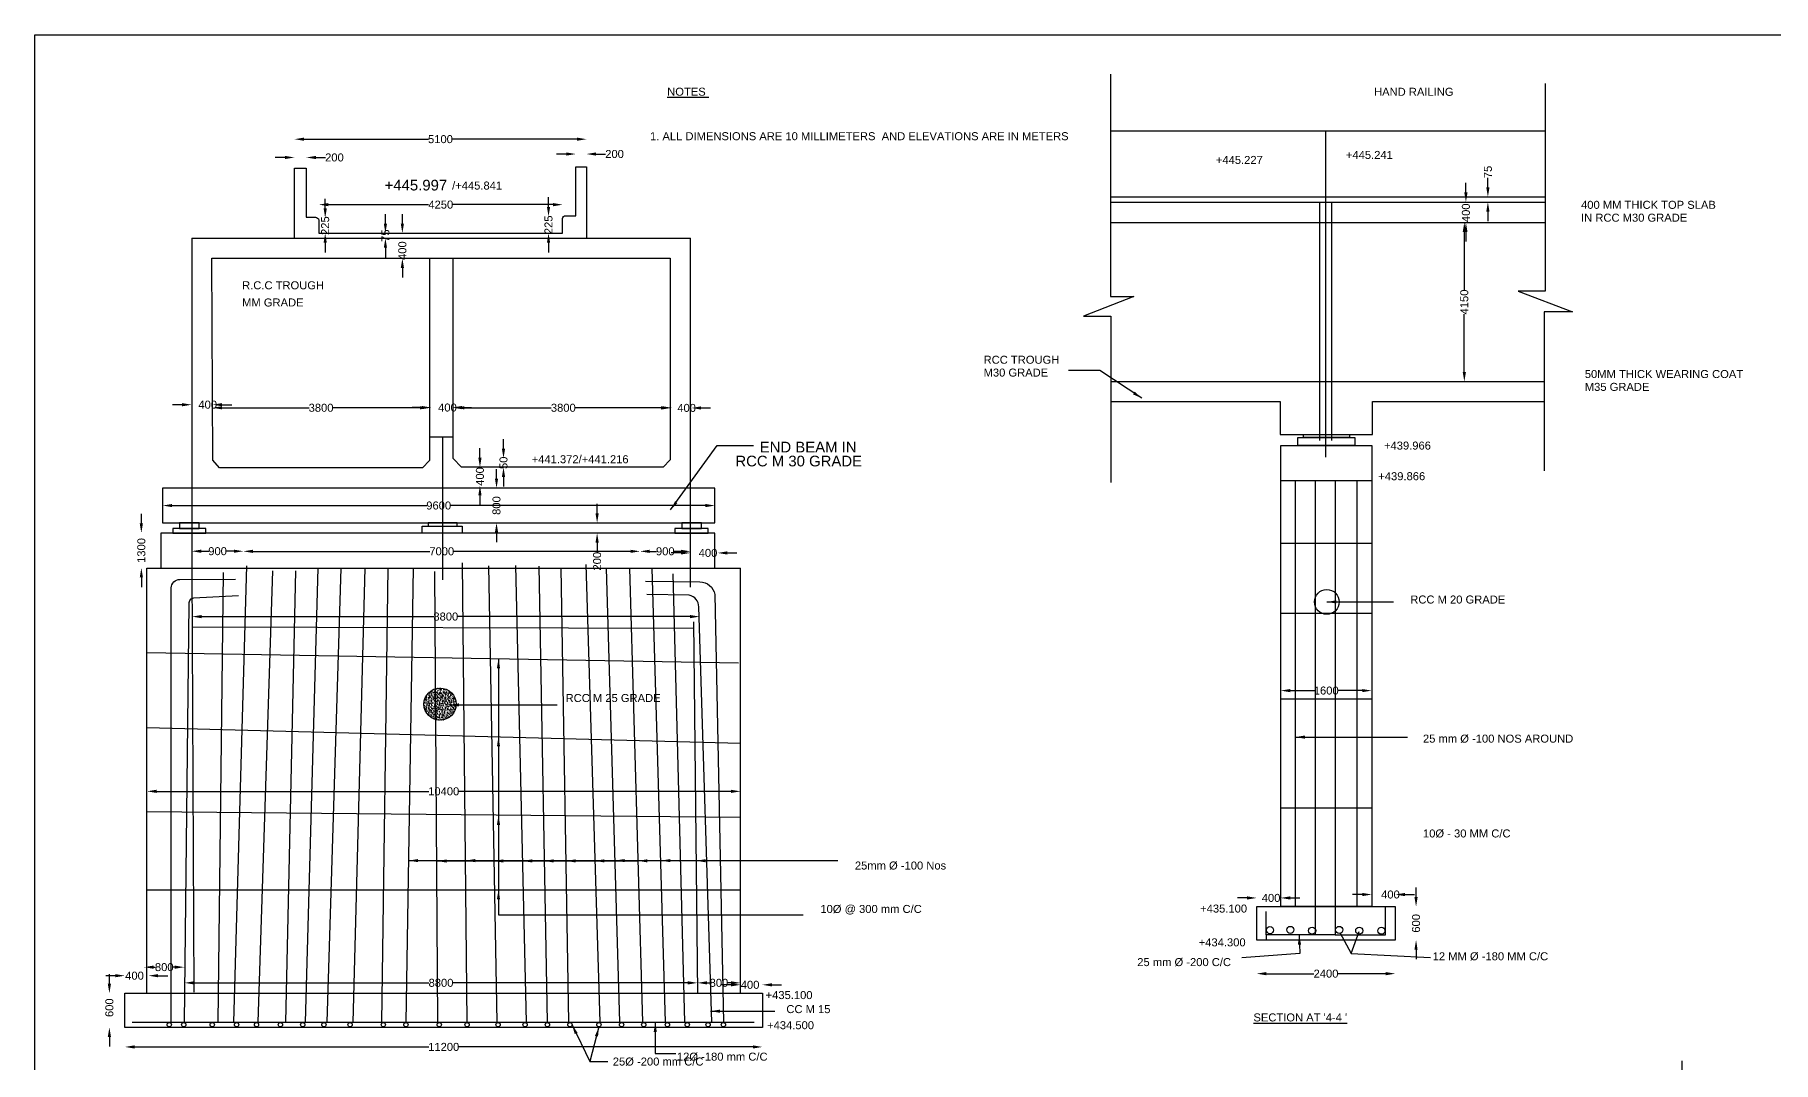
# Model space of a CAD drawing. Header units: millimetres. Extents: x 14473 to 20165, y 9943 to 13444.
# Drawn here: x 14473 to 17733, y 11519 to 13444 of the extents above; entities that cross this region are included whole.
import ezdxf

# ---------------------------------------------------------------- set-up
doc = ezdxf.new("R2010")
doc.units = ezdxf.units.MM
doc.header["$MEASUREMENT"] = 0
doc.layers.add('DRAWING', color=7, linetype='Continuous')
doc.layers.add('TEXT', color=7, linetype='Continuous')
doc.styles.get("Standard").update_dxf_attribs({"font": 'arial.ttf', "height": 15})
doc.dimstyles.get("Standard").update_dxf_attribs({"dimtxt": 15, "dimasz": 18, "dimexe": 0.18, "dimexo": 0.0625, "dimgap": 0.09, "dimtad": 0, "dimdec": 0, "dimzin": 0, "dimdsep": 46, "dimtxsty": 'Standard', "dimcen": 0.09, "dimse1": 1, "dimse2": 1, "dimadec": 0, "dimazin": 0, "dimtfac": 1, "dimtdec": 0, "dimtofl": 0, "dimtmove": 0, "dimatfit": 3, "dimfxl": 1, "dimtolj": 1, "dimtzin": 0, "dimarcsym": 0})
pattern_1 = [(50, (0, 0), (7.1726018, -0.6275213), [0.75, -8.25]), (355, (0, 0), (-1.3875133, 7.5219213), [0.6, -6.6]), (100.4514, (0.598, -0.052), (5.7850938, 6.8943954), [0.637402, -7.011421]), (46.1842, (0, 2), (10.6724105, -1.65519), [1.125, -12.375]), (96.6356, (0.889, 1.862), (9.346627, 9.7411787), [0.956103, -10.51713]), (351.1842, (0, 2), (9.3466195, 9.741186), [0.9, -9.9]), (21, (1, 1.5), (5.9690705, -4.0261889), [0.75, -8.25]), (326, (1, 1.5), (2.4331533, 7.2515005), [0.6, -6.6]), (71.4514, (1.4974, 1.1645), (8.4022263, 3.225305), [0.637402, -7.011421]), (37.5, (0, 0), (0.12159855, 3.32893854), [0, -6.52, 0, -6.7, 0, -6.625]), (7.5, (0, 0), (2.6306954, 3.9441171), [0, -3.82, 0, -6.37, 0, -2.525]), (327.5, (-2.23, 0), (5.33822436, -0.2255487), [0, -2.5, 0, -7.8, 0, -10.35]), (317.5, (-3.23, 0), (5.8318617, 1.0010498), [0, -3.25, 0, -5.18, 0, -7.35])]

# ---------------------------------------------------------------- blocks, each defined once
blk = doc.blocks.new('*D64')
at = {"layer": 'Defpoints', "color": 0}
for p in [(16764.3, 11747.5), (17024, 11756.8), (17024, 11684.6)]:
    blk.add_point(p, dxfattribs=at)
at = {"layer": 'TEXT', "color": 0, "lineweight": -2}
for p, q in [((16782.3, 11684.6), (16871.6, 11684.6)), ((17006, 11684.6), (16916.8, 11684.6))]:
    blk.add_line(p, q, dxfattribs=at)
at = {"layer": 'TEXT', "color": 0}
for points in [[(16782.3, 11687.6), (16782.3, 11681.6), (16764.3, 11684.6)], [(17006, 11687.6), (17006, 11681.6), (17024, 11684.6)]]:
    blk.add_solid(points, dxfattribs=at)
at = {"layer": 'TEXT', "color": 0, "insert": (16894.2, 11684.6), "char_height": 15, "attachment_point": 5}
blk.add_mtext('\\A1;2400', dxfattribs=at)
blk = doc.blocks.new('*D65')
at = {"layer": 'Defpoints', "color": 0}
for p in [(17024, 11810.2), (17024, 11747.5), (17063, 11747.5)]:
    blk.add_point(p, dxfattribs=at)
at = {"layer": 'TEXT', "color": 0, "lineweight": -2}
for p, q in [((17063, 11828.2), (17063, 11846.2)), ((17063, 11729.5), (17063, 11711.5))]:
    blk.add_line(p, q, dxfattribs=at)
at = {"layer": 'TEXT', "color": 0}
for points in [[(17060, 11828.2), (17066, 11828.2), (17063, 11810.2)], [(17060, 11729.5), (17066, 11729.5), (17063, 11747.5)]]:
    blk.add_solid(points, dxfattribs=at)
at = {"layer": 'TEXT', "color": 0, "insert": (17063, 11778.9), "char_height": 15, "attachment_point": 5, "rotation": 90}
blk.add_mtext('\\A1;600', dxfattribs=at)
blk = doc.blocks.new('*D66')
at = {"layer": 'Defpoints', "color": 0}
for p in [(17024, 11832.9), (16980, 11810.2), (17024, 11810.2)]:
    blk.add_point(p, dxfattribs=at)
at = {"layer": 'TEXT', "color": 0, "lineweight": -2}
for p, q in [((16962, 11832.9), (16944, 11832.9)), ((17042, 11832.9), (17060, 11832.9))]:
    blk.add_line(p, q, dxfattribs=at)
at = {"layer": 'TEXT', "color": 0}
for points in [[(16962, 11835.9), (16962, 11829.9), (16980, 11832.9)], [(17042, 11835.9), (17042, 11829.9), (17024, 11832.9)]]:
    blk.add_solid(points, dxfattribs=at)
at = {"layer": 'TEXT', "color": 0, "insert": (17015, 11832.9), "char_height": 15, "attachment_point": 5}
blk.add_mtext('\\A1;400', dxfattribs=at)
blk = doc.blocks.new('*D67')
at = {"layer": 'Defpoints', "color": 0}
for p in [(16764.3, 11810.2), (16809.2, 11826.5), (16809.2, 11810.2)]:
    blk.add_point(p, dxfattribs=at)
at = {"layer": 'TEXT', "color": 0, "lineweight": -2}
for p, q in [((16746.3, 11826.5), (16728.3, 11826.5)), ((16827.2, 11826.5), (16845.2, 11826.5))]:
    blk.add_line(p, q, dxfattribs=at)
at = {"layer": 'TEXT', "color": 0}
for points in [[(16746.3, 11829.5), (16746.3, 11823.5), (16764.3, 11826.5)], [(16827.2, 11829.5), (16827.2, 11823.5), (16809.2, 11826.5)]]:
    blk.add_solid(points, dxfattribs=at)
at = {"layer": 'TEXT', "color": 0, "insert": (16791.2, 11826.5), "char_height": 15, "attachment_point": 5}
blk.add_mtext('\\A1;400', dxfattribs=at)
blk = doc.blocks.new('*D68')
at = {"layer": 'Defpoints', "color": 0}
for p in [(16809.2, 12215.1), (16980, 12215.1), (16980, 12215.1)]:
    blk.add_point(p, dxfattribs=at)
at = {"layer": 'TEXT', "color": 0, "lineweight": -2}
for p, q in [((16827.2, 12215.1), (16872.8, 12215.1)), ((16962, 12215.1), (16916.3, 12215.1))]:
    blk.add_line(p, q, dxfattribs=at)
at = {"layer": 'TEXT', "color": 0}
for points in [[(16827.2, 12218.1), (16827.2, 12212.1), (16809.2, 12215.1)], [(16962, 12218.1), (16962, 12212.1), (16980, 12215.1)]]:
    blk.add_solid(points, dxfattribs=at)
at = {"layer": 'TEXT', "color": 0, "insert": (16894.6, 12215.1), "char_height": 15, "attachment_point": 5}
blk.add_mtext('\\A1;1600', dxfattribs=at)
blk = doc.blocks.new('*D69')
at = {"layer": 'Defpoints', "color": 0}
for p in [(17140.1, 13092.6), (17153.5, 12794.1), (17153.5, 12794.1)]:
    blk.add_point(p, dxfattribs=at)
at = {"layer": 'TEXT', "color": 0, "lineweight": -2}
for p, q in [((17153.5, 13074.6), (17153.5, 12966.2)), ((17153.5, 12812.1), (17153.5, 12920.6))]:
    blk.add_line(p, q, dxfattribs=at)
at = {"layer": 'TEXT', "color": 0}
for points in [[(17150.5, 13074.6), (17156.5, 13074.6), (17153.5, 13092.6)], [(17150.5, 12812.1), (17156.5, 12812.1), (17153.5, 12794.1)]]:
    blk.add_solid(points, dxfattribs=at)
at = {"layer": 'TEXT', "color": 0, "insert": (17153.5, 12943.4), "char_height": 15, "attachment_point": 5, "rotation": 90}
blk.add_mtext('\\A1;4150', dxfattribs=at)
blk = doc.blocks.new('*D70')
at = {"layer": 'Defpoints', "color": 0}
for p in [(17153.5, 13130.6), (17156.5, 13130.6), (17153.5, 13092.6)]:
    blk.add_point(p, dxfattribs=at)
at = {"layer": 'TEXT', "color": 0, "lineweight": -2}
for p, q in [((17156.5, 13148.6), (17156.5, 13166.6)), ((17156.5, 13074.6), (17156.5, 13056.6))]:
    blk.add_line(p, q, dxfattribs=at)
at = {"layer": 'TEXT', "color": 0}
for points in [[(17153.5, 13148.6), (17159.5, 13148.6), (17156.5, 13130.6)], [(17153.5, 13074.6), (17159.5, 13074.6), (17156.5, 13092.6)]]:
    blk.add_solid(points, dxfattribs=at)
at = {"layer": 'TEXT', "color": 0, "insert": (17156.5, 13110.6), "char_height": 15, "attachment_point": 5, "rotation": 90}
blk.add_mtext('\\A1;400', dxfattribs=at)
blk = doc.blocks.new('*D71')
at = {"layer": 'Defpoints', "color": 0}
for p in [(17197.7, 13140.3), (17197.7, 13140.3), (17197.7, 13130.6)]:
    blk.add_point(p, dxfattribs=at)
at = {"layer": 'TEXT', "color": 0, "lineweight": -2}
for p, q in [((17197.7, 13158.3), (17197.7, 13176.3)), ((17197.7, 13112.6), (17197.7, 13094.6))]:
    blk.add_line(p, q, dxfattribs=at)
at = {"layer": 'TEXT', "color": 0}
for points in [[(17194.7, 13158.3), (17200.7, 13158.3), (17197.7, 13140.3)], [(17194.7, 13112.6), (17200.7, 13112.6), (17197.7, 13130.6)]]:
    blk.add_solid(points, dxfattribs=at)
at = {"layer": 'TEXT', "color": 0, "insert": (17197.7, 13187.1), "char_height": 15, "attachment_point": 5, "rotation": 90}
blk.add_mtext('\\A1;75', dxfattribs=at)
blk = doc.blocks.new('*D72')
at = {"layer": 'Defpoints', "color": 0}
for p in [(14982.3, 13214.2), (14960.2, 13194.4), (14982.3, 13191.4)]:
    blk.add_point(p, dxfattribs=at)
at = {"layer": 'TEXT', "color": 0, "lineweight": -2}
for p, q in [((14942.2, 13214.2), (14924.2, 13214.2)), ((15000.3, 13214.2), (15018.3, 13214.2))]:
    blk.add_line(p, q, dxfattribs=at)
at = {"layer": 'TEXT', "color": 0}
for points in [[(14942.2, 13217.2), (14942.2, 13211.2), (14960.2, 13214.2)], [(15000.3, 13217.2), (15000.3, 13211.2), (14982.3, 13214.2)]]:
    blk.add_solid(points, dxfattribs=at)
at = {"layer": 'TEXT', "color": 0, "insert": (15035.1, 13214.2), "char_height": 15, "attachment_point": 5}
blk.add_mtext('\\A1;200', dxfattribs=at)
blk = doc.blocks.new('*D73')
at = {"layer": 'Defpoints', "color": 0}
for p in [(15507.6, 13220.7), (15487.7, 13196.7), (15507.6, 13196.7)]:
    blk.add_point(p, dxfattribs=at)
at = {"layer": 'TEXT', "color": 0, "lineweight": -2}
for p, q in [((15469.7, 13220.7), (15451.7, 13220.7)), ((15525.6, 13220.7), (15543.6, 13220.7))]:
    blk.add_line(p, q, dxfattribs=at)
at = {"layer": 'TEXT', "color": 0}
for points in [[(15469.7, 13223.7), (15469.7, 13217.7), (15487.7, 13220.7)], [(15525.6, 13223.7), (15525.6, 13217.7), (15507.6, 13220.7)]]:
    blk.add_solid(points, dxfattribs=at)
at = {"layer": 'TEXT', "color": 0, "insert": (15560.3, 13220.7), "char_height": 15, "attachment_point": 5}
blk.add_mtext('\\A1;200', dxfattribs=at)
blk = doc.blocks.new('*D74')
at = {"layer": 'Defpoints', "color": 0}
for p in [(15507.6, 13248.5), (14960.2, 13186.4), (15507.6, 13175.7)]:
    blk.add_point(p, dxfattribs=at)
at = {"layer": 'TEXT', "color": 0, "lineweight": -2}
for p, q in [((14978.2, 13248.5), (15211.4, 13248.5)), ((15489.6, 13248.5), (15256.3, 13248.5))]:
    blk.add_line(p, q, dxfattribs=at)
at = {"layer": 'TEXT', "color": 0}
for points in [[(14978.2, 13251.5), (14978.2, 13245.5), (14960.2, 13248.5)], [(15489.6, 13251.5), (15489.6, 13245.5), (15507.6, 13248.5)]]:
    blk.add_solid(points, dxfattribs=at)
at = {"layer": 'TEXT', "color": 0, "insert": (15233.9, 13248.5), "char_height": 15, "attachment_point": 5}
blk.add_mtext('\\A1;5100', dxfattribs=at)
blk = doc.blocks.new('*D75')
at = {"layer": 'Defpoints', "color": 0}
for p in [(15003.7, 13100.7), (15016.3, 13072.3), (15017.8, 13072.3)]:
    blk.add_point(p, dxfattribs=at)
at = {"layer": 'TEXT', "color": 0, "lineweight": -2}
for p, q in [((15017.8, 13118.7), (15017.8, 13136.7)), ((15017.8, 13054.3), (15017.8, 13036.3))]:
    blk.add_line(p, q, dxfattribs=at)
at = {"layer": 'TEXT', "color": 0}
for points in [[(15014.8, 13118.7), (15020.8, 13118.7), (15017.8, 13100.7)], [(15014.8, 13054.3), (15020.8, 13054.3), (15017.8, 13072.3)]]:
    blk.add_solid(points, dxfattribs=at)
at = {"layer": 'TEXT', "color": 0, "insert": (15017.8, 13086.5), "char_height": 15, "attachment_point": 5, "rotation": 90}
blk.add_mtext('\\A1;225', dxfattribs=at)
blk = doc.blocks.new('*D76')
at = {"layer": 'Defpoints', "color": 0}
for p in [(15436.5, 13103.7), (15464.6, 13103.7), (15463, 13072.3)]:
    blk.add_point(p, dxfattribs=at)
at = {"layer": 'TEXT', "color": 0, "lineweight": -2}
for p, q in [((15436.5, 13121.7), (15436.5, 13139.7)), ((15436.5, 13054.3), (15436.5, 13036.3))]:
    blk.add_line(p, q, dxfattribs=at)
at = {"layer": 'TEXT', "color": 0}
for points in [[(15433.5, 13121.7), (15439.5, 13121.7), (15436.5, 13103.7)], [(15433.5, 13054.3), (15439.5, 13054.3), (15436.5, 13072.3)]]:
    blk.add_solid(points, dxfattribs=at)
at = {"layer": 'TEXT', "color": 0, "insert": (15436.5, 13088), "char_height": 15, "attachment_point": 5, "rotation": 90}
blk.add_mtext('\\A1;225', dxfattribs=at)
blk = doc.blocks.new('*D77')
at = {"layer": 'Defpoints', "color": 0}
for p in [(15463, 13125.8), (15005.9, 13096.8), (15463, 13096.8)]:
    blk.add_point(p, dxfattribs=at)
at = {"layer": 'TEXT', "color": 0, "lineweight": -2}
for p, q in [((15023.9, 13125.8), (15211.7, 13125.8)), ((15445, 13125.8), (15257.2, 13125.8))]:
    blk.add_line(p, q, dxfattribs=at)
at = {"layer": 'TEXT', "color": 0}
for points in [[(15023.9, 13128.8), (15023.9, 13122.8), (15005.9, 13125.8)], [(15445, 13128.8), (15445, 13122.8), (15463, 13125.8)]]:
    blk.add_solid(points, dxfattribs=at)
at = {"layer": 'TEXT', "color": 0, "insert": (15234.5, 13125.8), "char_height": 15, "attachment_point": 5}
blk.add_mtext('\\A1;4250', dxfattribs=at)
blk = doc.blocks.new('*D78')
at = {"layer": 'Defpoints', "color": 0}
for p in [(15161.4, 13072.3), (15161.4, 13025.3), (15162.5, 13025.3)]:
    blk.add_point(p, dxfattribs=at)
at = {"layer": 'TEXT', "color": 0, "lineweight": -2}
for p, q in [((15162.5, 13090.3), (15162.5, 13108.3)), ((15162.5, 13007.3), (15162.5, 12989.3))]:
    blk.add_line(p, q, dxfattribs=at)
at = {"layer": 'TEXT', "color": 0}
for points in [[(15159.5, 13090.3), (15165.5, 13090.3), (15162.5, 13072.3)], [(15159.5, 13007.3), (15165.5, 13007.3), (15162.5, 13025.3)]]:
    blk.add_solid(points, dxfattribs=at)
at = {"layer": 'TEXT', "color": 0, "insert": (15162.5, 13039.6), "char_height": 15, "attachment_point": 5, "rotation": 90}
blk.add_mtext('\\A1;400', dxfattribs=at)
blk = doc.blocks.new('*D79')
at = {"layer": 'Defpoints', "color": 0}
for p in [(15130.7, 13072.3), (15130.7, 13072.3), (15130.7, 13063)]:
    blk.add_point(p, dxfattribs=at)
at = {"layer": 'TEXT', "color": 0, "lineweight": -2}
for p, q in [((15130.7, 13090.3), (15130.7, 13108.3)), ((15130.7, 13045), (15130.7, 13027))]:
    blk.add_line(p, q, dxfattribs=at)
at = {"layer": 'TEXT', "color": 0}
for points in [[(15127.7, 13090.3), (15133.7, 13090.3), (15130.7, 13072.3)], [(15127.7, 13045), (15133.7, 13045), (15130.7, 13063)]]:
    blk.add_solid(points, dxfattribs=at)
at = {"layer": 'TEXT', "color": 0, "insert": (15130.7, 13067.7), "char_height": 15, "attachment_point": 5, "rotation": 90}
blk.add_mtext('\\A1;75', dxfattribs=at)
blk = doc.blocks.new('*D80')
at = {"layer": 'Defpoints', "color": 0}
for p in [(14767.5, 12747.8), (14806.5, 12752.4), (14806.5, 12750.9)]:
    blk.add_point(p, dxfattribs=at)
at = {"layer": 'TEXT', "color": 0, "lineweight": -2}
for p, q in [((14749.5, 12750.9), (14731.5, 12750.9)), ((14824.5, 12750.9), (14842.5, 12750.9))]:
    blk.add_line(p, q, dxfattribs=at)
at = {"layer": 'TEXT', "color": 0}
for points in [[(14749.5, 12753.9), (14749.5, 12747.9), (14767.5, 12750.9)], [(14824.5, 12753.9), (14824.5, 12747.9), (14806.5, 12750.9)]]:
    blk.add_solid(points, dxfattribs=at)
at = {"layer": 'TEXT', "color": 0, "insert": (14797.5, 12750.9), "char_height": 15, "attachment_point": 5}
blk.add_mtext('\\A1;400', dxfattribs=at)
blk = doc.blocks.new('*D81')
at = {"layer": 'Defpoints', "color": 0}
for p in [(14806.5, 12750.9), (15213.5, 12745.1), (15213.5, 12745.1)]:
    blk.add_point(p, dxfattribs=at)
at = {"layer": 'TEXT', "color": 0, "lineweight": -2}
for p, q in [((14824.5, 12745.1), (14987.5, 12745.1)), ((15195.5, 12745.1), (15032.5, 12745.1))]:
    blk.add_line(p, q, dxfattribs=at)
at = {"layer": 'TEXT', "color": 0}
for points in [[(14824.5, 12748.1), (14824.5, 12742.1), (14806.5, 12745.1)], [(15195.5, 12748.1), (15195.5, 12742.1), (15213.5, 12745.1)]]:
    blk.add_solid(points, dxfattribs=at)
at = {"layer": 'TEXT', "color": 0, "insert": (15010, 12745.1), "char_height": 15, "attachment_point": 5}
blk.add_mtext('\\A1;3800', dxfattribs=at)
blk = doc.blocks.new('*D82')
at = {"layer": 'Defpoints', "color": 0}
for p in [(15260.7, 12750.9), (15667.7, 12745.1), (15667.7, 12745.1)]:
    blk.add_point(p, dxfattribs=at)
at = {"layer": 'TEXT', "color": 0, "lineweight": -2}
for p, q in [((15278.7, 12745.1), (15441.7, 12745.1)), ((15649.7, 12745.1), (15486.7, 12745.1))]:
    blk.add_line(p, q, dxfattribs=at)
at = {"layer": 'TEXT', "color": 0}
for points in [[(15278.7, 12748.1), (15278.7, 12742.1), (15260.7, 12745.1)], [(15649.7, 12748.1), (15649.7, 12742.1), (15667.7, 12745.1)]]:
    blk.add_solid(points, dxfattribs=at)
at = {"layer": 'TEXT', "color": 0, "insert": (15464.2, 12745.1), "char_height": 15, "attachment_point": 5}
blk.add_mtext('\\A1;3800', dxfattribs=at)
blk = doc.blocks.new('*D83')
at = {"layer": 'Defpoints', "color": 0}
for p in [(15256, 12747), (15256, 12745.5), (15217, 12742.5)]:
    blk.add_point(p, dxfattribs=at)
at = {"layer": 'TEXT', "color": 0, "lineweight": -2}
for p, q in [((15199, 12745.5), (15181, 12745.5)), ((15274, 12745.5), (15292, 12745.5))]:
    blk.add_line(p, q, dxfattribs=at)
at = {"layer": 'TEXT', "color": 0}
for points in [[(15199, 12748.5), (15199, 12742.5), (15217, 12745.5)], [(15274, 12748.5), (15274, 12742.5), (15256, 12745.5)]]:
    blk.add_solid(points, dxfattribs=at)
at = {"layer": 'TEXT', "color": 0, "insert": (15247, 12745.5), "char_height": 15, "attachment_point": 5}
blk.add_mtext('\\A1;400', dxfattribs=at)
blk = doc.blocks.new('*D84')
at = {"layer": 'Defpoints', "color": 0}
for p in [(15704.4, 12746.3), (15704.4, 12744.8), (15665.5, 12741.7)]:
    blk.add_point(p, dxfattribs=at)
at = {"layer": 'TEXT', "color": 0, "lineweight": -2}
for p, q in [((15647.5, 12744.8), (15629.5, 12744.8)), ((15722.4, 12744.8), (15740.4, 12744.8))]:
    blk.add_line(p, q, dxfattribs=at)
at = {"layer": 'TEXT', "color": 0}
for points in [[(15647.5, 12747.8), (15647.5, 12741.8), (15665.5, 12744.8)], [(15722.4, 12747.8), (15722.4, 12741.8), (15704.4, 12744.8)]]:
    blk.add_solid(points, dxfattribs=at)
at = {"layer": 'TEXT', "color": 0, "insert": (15695.4, 12744.8), "char_height": 15, "attachment_point": 5}
blk.add_mtext('\\A1;400', dxfattribs=at)
blk = doc.blocks.new('*D85')
at = {"layer": 'Defpoints', "color": 0}
for p in [(14767.5, 12510.4), (14673.1, 12445.1), (14767.5, 12445.1)]:
    blk.add_point(p, dxfattribs=at)
at = {"layer": 'TEXT', "color": 0, "lineweight": -2}
for p, q in [((14673.1, 12528.4), (14673.1, 12546.4)), ((14673.1, 12427.1), (14673.1, 12409.1))]:
    blk.add_line(p, q, dxfattribs=at)
at = {"layer": 'TEXT', "color": 0}
for points in [[(14670.1, 12528.4), (14676.1, 12528.4), (14673.1, 12510.4)], [(14670.1, 12427.1), (14676.1, 12427.1), (14673.1, 12445.1)]]:
    blk.add_solid(points, dxfattribs=at)
at = {"layer": 'TEXT', "color": 0, "insert": (14673.1, 12477.7), "char_height": 15, "attachment_point": 5, "rotation": 90}
blk.add_mtext('\\A1;1300', dxfattribs=at)
blk = doc.blocks.new('*D86')
at = {"layer": 'Defpoints', "color": 0}
for p in [(14767.5, 12467.3), (14864.5, 12476.3), (14864.5, 12467.3)]:
    blk.add_point(p, dxfattribs=at)
at = {"layer": 'TEXT', "color": 0, "lineweight": -2}
for p, q in [((14785.5, 12476.3), (14799.4, 12476.3)), ((14846.5, 12476.3), (14832.6, 12476.3))]:
    blk.add_line(p, q, dxfattribs=at)
at = {"layer": 'TEXT', "color": 0}
for points in [[(14785.5, 12479.3), (14785.5, 12473.3), (14767.5, 12476.3)], [(14846.5, 12479.3), (14846.5, 12473.3), (14864.5, 12476.3)]]:
    blk.add_solid(points, dxfattribs=at)
at = {"layer": 'TEXT', "color": 0, "insert": (14816, 12476.3), "char_height": 15, "attachment_point": 5}
blk.add_mtext('\\A1;900', dxfattribs=at)
blk = doc.blocks.new('*D87')
at = {"layer": 'Defpoints', "color": 0}
for p in [(14864.5, 12476.3), (15608.2, 12476.3), (15608.2, 12476.1)]:
    blk.add_point(p, dxfattribs=at)
at = {"layer": 'TEXT', "color": 0, "lineweight": -2}
for p, q in [((14882.5, 12476.1), (15213.9, 12476.1)), ((15590.2, 12476.1), (15258.7, 12476.1))]:
    blk.add_line(p, q, dxfattribs=at)
at = {"layer": 'TEXT', "color": 0}
for points in [[(14882.5, 12479.1), (14882.5, 12473.1), (14864.5, 12476.1)], [(15590.2, 12479.1), (15590.2, 12473.1), (15608.2, 12476.1)]]:
    blk.add_solid(points, dxfattribs=at)
at = {"layer": 'TEXT', "color": 0, "insert": (15236.3, 12476.1), "char_height": 15, "attachment_point": 5}
blk.add_mtext('\\A1;7000', dxfattribs=at)
blk = doc.blocks.new('*D88')
at = {"layer": 'Defpoints', "color": 0}
for p in [(15608.2, 12476.3), (15702.6, 12476.3), (15702.6, 12476.1)]:
    blk.add_point(p, dxfattribs=at)
at = {"layer": 'TEXT', "color": 0, "lineweight": -2}
for p, q in [((15626.2, 12476.1), (15638.8, 12476.1)), ((15684.6, 12476.1), (15672, 12476.1))]:
    blk.add_line(p, q, dxfattribs=at)
at = {"layer": 'TEXT', "color": 0}
for points in [[(15626.2, 12479.1), (15626.2, 12473.1), (15608.2, 12476.1)], [(15684.6, 12479.1), (15684.6, 12473.1), (15702.6, 12476.1)]]:
    blk.add_solid(points, dxfattribs=at)
at = {"layer": 'TEXT', "color": 0, "insert": (15655.4, 12476.1), "char_height": 15, "attachment_point": 5}
blk.add_mtext('\\A1;900', dxfattribs=at)
blk = doc.blocks.new('*D89')
at = {"layer": 'Defpoints', "color": 0}
for p in [(15702.6, 12476.1), (15753.5, 12476.1), (15753.5, 12473.1)]:
    blk.add_point(p, dxfattribs=at)
at = {"layer": 'TEXT', "color": 0, "lineweight": -2}
for p, q in [((15684.6, 12473.1), (15666.6, 12473.1)), ((15771.5, 12473.1), (15789.5, 12473.1))]:
    blk.add_line(p, q, dxfattribs=at)
at = {"layer": 'TEXT', "color": 0}
for points in [[(15684.6, 12476.1), (15684.6, 12470.1), (15702.6, 12473.1)], [(15771.5, 12476.1), (15771.5, 12470.1), (15753.5, 12473.1)]]:
    blk.add_solid(points, dxfattribs=at)
at = {"layer": 'TEXT', "color": 0, "insert": (15735.5, 12473.1), "char_height": 15, "attachment_point": 5}
blk.add_mtext('\\A1;400', dxfattribs=at)
blk = doc.blocks.new('*D90')
at = {"layer": 'Defpoints', "color": 0}
for p in [(15534.2, 12529.3), (15527.6, 12510.4), (15534.2, 12510.4)]:
    blk.add_point(p, dxfattribs=at)
at = {"layer": 'TEXT', "color": 0, "lineweight": -2}
for p, q in [((15527.6, 12547.3), (15527.6, 12565.3)), ((15527.6, 12492.4), (15527.6, 12474.4))]:
    blk.add_line(p, q, dxfattribs=at)
at = {"layer": 'TEXT', "color": 0}
for points in [[(15524.6, 12547.3), (15530.6, 12547.3), (15527.6, 12529.3)], [(15524.6, 12492.4), (15530.6, 12492.4), (15527.6, 12510.4)]]:
    blk.add_solid(points, dxfattribs=at)
at = {"layer": 'TEXT', "color": 0, "insert": (15527.6, 12457.6), "char_height": 15, "attachment_point": 5, "rotation": 90}
blk.add_mtext('\\A1;200', dxfattribs=at)
blk = doc.blocks.new('*D91')
at = {"layer": 'Defpoints', "color": 0}
for p in [(15339, 12594.4), (15339, 12529.3), (15339, 12529.3)]:
    blk.add_point(p, dxfattribs=at)
at = {"layer": 'TEXT', "color": 0, "lineweight": -2}
for p, q in [((15339, 12612.4), (15339, 12630.4)), ((15339, 12511.3), (15339, 12493.3))]:
    blk.add_line(p, q, dxfattribs=at)
at = {"layer": 'TEXT', "color": 0}
for points in [[(15336, 12612.4), (15342, 12612.4), (15339, 12594.4)], [(15336, 12511.3), (15342, 12511.3), (15339, 12529.3)]]:
    blk.add_solid(points, dxfattribs=at)
at = {"layer": 'TEXT', "color": 0, "insert": (15339, 12561.9), "char_height": 15, "attachment_point": 5, "rotation": 90}
blk.add_mtext('\\A1;800', dxfattribs=at)
blk = doc.blocks.new('*D92')
at = {"layer": 'Defpoints', "color": 0}
for p in [(14712.8, 12561.9), (15748.4, 12561.9), (15748.4, 12561.9)]:
    blk.add_point(p, dxfattribs=at)
at = {"layer": 'TEXT', "color": 0, "lineweight": -2}
for p, q in [((14730.8, 12561.9), (15208.2, 12561.9)), ((15730.4, 12561.9), (15253.1, 12561.9))]:
    blk.add_line(p, q, dxfattribs=at)
at = {"layer": 'TEXT', "color": 0}
for points in [[(14730.8, 12564.9), (14730.8, 12558.9), (14712.8, 12561.9)], [(15730.4, 12564.9), (15730.4, 12558.9), (15748.4, 12561.9)]]:
    blk.add_solid(points, dxfattribs=at)
at = {"layer": 'TEXT', "color": 0, "insert": (15230.6, 12561.9), "char_height": 15, "attachment_point": 5}
blk.add_mtext('\\A1;9600', dxfattribs=at)
blk = doc.blocks.new('*D93')
at = {"layer": 'Defpoints', "color": 0}
for p in [(15257.5, 12650.3), (15273.4, 12633.7), (15352.1, 12633.7)]:
    blk.add_point(p, dxfattribs=at)
at = {"layer": 'TEXT', "color": 0, "lineweight": -2}
for p, q in [((15352.1, 12668.3), (15352.1, 12686.3)), ((15352.1, 12615.7), (15352.1, 12597.7))]:
    blk.add_line(p, q, dxfattribs=at)
at = {"layer": 'TEXT', "color": 0}
for points in [[(15349.1, 12668.3), (15355.1, 12668.3), (15352.1, 12650.3)], [(15349.1, 12615.7), (15355.1, 12615.7), (15352.1, 12633.7)]]:
    blk.add_solid(points, dxfattribs=at)
at = {"layer": 'TEXT', "color": 0, "insert": (15352.1, 12642), "char_height": 15, "attachment_point": 5, "rotation": 90}
blk.add_mtext('\\A1;50', dxfattribs=at)
blk = doc.blocks.new('*D94')
at = {"layer": 'Defpoints', "color": 0}
for p in [(15309, 12633.7), (15307.9, 12599), (15309, 12599)]:
    blk.add_point(p, dxfattribs=at)
at = {"layer": 'TEXT', "color": 0, "lineweight": -2}
for p, q in [((15307.9, 12651.7), (15307.9, 12669.7)), ((15307.9, 12581), (15307.9, 12563))]:
    blk.add_line(p, q, dxfattribs=at)
at = {"layer": 'TEXT', "color": 0}
for points in [[(15304.9, 12651.7), (15310.9, 12651.7), (15307.9, 12633.7)], [(15304.9, 12581), (15310.9, 12581), (15307.9, 12599)]]:
    blk.add_solid(points, dxfattribs=at)
at = {"layer": 'TEXT', "color": 0, "insert": (15307.9, 12616.4), "char_height": 15, "attachment_point": 5, "rotation": 90}
blk.add_mtext('\\A1;400', dxfattribs=at)
blk = doc.blocks.new('*D95')
at = {"layer": 'Defpoints', "color": 0}
for p in [(15719.8, 12353.8), (14768.1, 12334.6), (15719.8, 12328.1)]:
    blk.add_point(p, dxfattribs=at)
at = {"layer": 'TEXT', "color": 0, "lineweight": -2}
for p, q in [((14786.1, 12353.8), (15221.4, 12353.8)), ((15701.8, 12353.8), (15266.4, 12353.8))]:
    blk.add_line(p, q, dxfattribs=at)
at = {"layer": 'TEXT', "color": 0}
for points in [[(14786.1, 12356.8), (14786.1, 12350.8), (14768.1, 12353.8)], [(15701.8, 12356.8), (15701.8, 12350.8), (15719.8, 12353.8)]]:
    blk.add_solid(points, dxfattribs=at)
at = {"layer": 'TEXT', "color": 0, "insert": (15243.9, 12353.8), "char_height": 15, "attachment_point": 5}
blk.add_mtext('\\A1;8800', dxfattribs=at)
blk = doc.blocks.new('*D96')
at = {"layer": 'Defpoints', "color": 0}
for p in [(14683.6, 12026.3), (15796.4, 12026.3), (15796.4, 12026.3)]:
    blk.add_point(p, dxfattribs=at)
at = {"layer": 'TEXT', "color": 0, "lineweight": -2}
for p, q in [((14701.6, 12026.3), (15212.4, 12026.3)), ((15778.4, 12026.3), (15267.6, 12026.3))]:
    blk.add_line(p, q, dxfattribs=at)
at = {"layer": 'TEXT', "color": 0}
for points in [[(14701.6, 12029.3), (14701.6, 12023.3), (14683.6, 12026.3)], [(15778.4, 12029.3), (15778.4, 12023.3), (15796.4, 12026.3)]]:
    blk.add_solid(points, dxfattribs=at)
at = {"layer": 'TEXT', "color": 0, "insert": (15240, 12026.3), "char_height": 15, "attachment_point": 5}
blk.add_mtext('\\A1;10400', dxfattribs=at)
blk = doc.blocks.new('*D97')
at = {"layer": 'Defpoints', "color": 0}
for p in [(14686.5, 11680.8), (14642.3, 11647.9), (14686.5, 11647.9)]:
    blk.add_point(p, dxfattribs=at)
at = {"layer": 'TEXT', "color": 0, "lineweight": -2}
for p, q in [((14624.3, 11680.8), (14606.3, 11680.8)), ((14704.5, 11680.8), (14722.5, 11680.8))]:
    blk.add_line(p, q, dxfattribs=at)
at = {"layer": 'TEXT', "color": 0}
for points in [[(14624.3, 11683.8), (14624.3, 11677.8), (14642.3, 11680.8)], [(14704.5, 11683.8), (14704.5, 11677.8), (14686.5, 11680.8)]]:
    blk.add_solid(points, dxfattribs=at)
at = {"layer": 'TEXT', "color": 0, "insert": (14660.3, 11680.8), "char_height": 15, "attachment_point": 5}
blk.add_mtext('\\A1;400', dxfattribs=at)
blk = doc.blocks.new('*D98')
at = {"layer": 'Defpoints', "color": 0}
for p in [(14753.8, 11696.8), (14678.2, 11647.9), (14753.8, 11647.9)]:
    blk.add_point(p, dxfattribs=at)
at = {"layer": 'TEXT', "color": 0, "lineweight": -2}
for p, q in [((14696.2, 11696.8), (14699.4, 11696.8)), ((14735.8, 11696.8), (14732.7, 11696.8))]:
    blk.add_line(p, q, dxfattribs=at)
at = {"layer": 'TEXT', "color": 0}
for points in [[(14696.2, 11699.8), (14696.2, 11693.8), (14678.2, 11696.8)], [(14735.8, 11699.8), (14735.8, 11693.8), (14753.8, 11696.8)]]:
    blk.add_solid(points, dxfattribs=at)
at = {"layer": 'TEXT', "color": 0, "insert": (14716, 11696.8), "char_height": 15, "attachment_point": 5}
blk.add_mtext('\\A1;800', dxfattribs=at)
blk = doc.blocks.new('*D99')
at = {"layer": 'Defpoints', "color": 0}
for p in [(14754.1, 11673.2), (15715.6, 11672.5), (15715.6, 11667.4)]:
    blk.add_point(p, dxfattribs=at)
at = {"layer": 'TEXT', "color": 0, "lineweight": -2}
for p, q in [((14772.1, 11667.4), (15212.4, 11667.4)), ((15697.6, 11667.4), (15257.3, 11667.4))]:
    blk.add_line(p, q, dxfattribs=at)
at = {"layer": 'TEXT', "color": 0}
for points in [[(14772.1, 11670.4), (14772.1, 11664.4), (14754.1, 11667.4)], [(15697.6, 11670.4), (15697.6, 11664.4), (15715.6, 11667.4)]]:
    blk.add_solid(points, dxfattribs=at)
at = {"layer": 'TEXT', "color": 0, "insert": (15234.9, 11667.4), "char_height": 15, "attachment_point": 5}
blk.add_mtext('\\A1;8800', dxfattribs=at)
blk = doc.blocks.new('*D100')
at = {"layer": 'Defpoints', "color": 0}
for p in [(15715.6, 11667.4), (15796.4, 11667.4), (15796.4, 11667.4)]:
    blk.add_point(p, dxfattribs=at)
at = {"layer": 'TEXT', "color": 0, "lineweight": -2}
for p, q in [((15733.6, 11667.4), (15739.4, 11667.4)), ((15778.4, 11667.4), (15772.7, 11667.4))]:
    blk.add_line(p, q, dxfattribs=at)
at = {"layer": 'TEXT', "color": 0}
for points in [[(15733.6, 11670.4), (15733.6, 11664.4), (15715.6, 11667.4)], [(15778.4, 11670.4), (15778.4, 11664.4), (15796.4, 11667.4)]]:
    blk.add_solid(points, dxfattribs=at)
at = {"layer": 'TEXT', "color": 0, "insert": (15756, 11667.4), "char_height": 15, "attachment_point": 5}
blk.add_mtext('\\A1;800', dxfattribs=at)
blk = doc.blocks.new('*D101')
at = {"layer": 'Defpoints', "color": 0}
for p in [(15796.4, 11647.9), (15837.6, 11663.7), (15837.6, 11647.9)]:
    blk.add_point(p, dxfattribs=at)
at = {"layer": 'TEXT', "color": 0, "lineweight": -2}
for p, q in [((15778.4, 11663.7), (15760.4, 11663.7)), ((15855.6, 11663.7), (15873.6, 11663.7))]:
    blk.add_line(p, q, dxfattribs=at)
at = {"layer": 'TEXT', "color": 0}
for points in [[(15778.4, 11666.7), (15778.4, 11660.7), (15796.4, 11663.7)], [(15855.6, 11666.7), (15855.6, 11660.7), (15837.6, 11663.7)]]:
    blk.add_solid(points, dxfattribs=at)
at = {"layer": 'TEXT', "color": 0, "insert": (15814.4, 11663.7), "char_height": 15, "attachment_point": 5}
blk.add_mtext('\\A1;400', dxfattribs=at)
blk = doc.blocks.new('*D102')
at = {"layer": 'Defpoints', "color": 0}
for p in [(14642.3, 11647.9), (14613.2, 11584), (14642.3, 11584)]:
    blk.add_point(p, dxfattribs=at)
at = {"layer": 'TEXT', "color": 0, "lineweight": -2}
for p, q in [((14613.2, 11665.9), (14613.2, 11683.9)), ((14613.2, 11566), (14613.2, 11548))]:
    blk.add_line(p, q, dxfattribs=at)
at = {"layer": 'TEXT', "color": 0}
for points in [[(14610.2, 11665.9), (14616.2, 11665.9), (14613.2, 11647.9)], [(14610.2, 11566), (14616.2, 11566), (14613.2, 11584)]]:
    blk.add_solid(points, dxfattribs=at)
at = {"layer": 'TEXT', "color": 0, "insert": (14613.2, 11620.8), "char_height": 15, "attachment_point": 5, "rotation": 90}
blk.add_mtext('\\A1;600', dxfattribs=at)
blk = doc.blocks.new('*D103')
at = {"layer": 'Defpoints', "color": 0}
for p in [(14642.3, 11584), (15837.6, 11584), (15837.6, 11547.3)]:
    blk.add_point(p, dxfattribs=at)
at = {"layer": 'TEXT', "color": 0, "lineweight": -2}
for p, q in [((14660.3, 11547.3), (15212.4, 11547.3)), ((15819.6, 11547.3), (15267.5, 11547.3))]:
    blk.add_line(p, q, dxfattribs=at)
at = {"layer": 'TEXT', "color": 0}
for points in [[(14660.3, 11550.3), (14660.3, 11544.3), (14642.3, 11547.3)], [(15819.6, 11550.3), (15819.6, 11544.3), (15837.6, 11547.3)]]:
    blk.add_solid(points, dxfattribs=at)
at = {"layer": 'TEXT', "color": 0, "insert": (15240, 11547.3), "char_height": 15, "attachment_point": 5}
blk.add_mtext('\\A1;11200', dxfattribs=at)

msp = doc.modelspace()

# ---------------------------------------------------------------- hatches: boundary and pattern name
at = {"layer": 'TEXT'}
h = msp.add_hatch(dxfattribs=at)
h.set_pattern_fill('AR-CONC', color=256, style=0)
h.set_pattern_definition(pattern_1)
h.paths.add_polyline_path([(15224.2, 12218.5, 0.328673), (15203, 12189.8, 0.332513), (15224.6, 12160.9)])
h = msp.add_hatch(dxfattribs=at)
h.set_pattern_fill('AR-CONC', color=256, style=0)
h.set_pattern_definition(pattern_1)
h.paths.add_polyline_path([(15263.2, 12189.8, 0.505261), (15224.2, 12218.5), (15224.6, 12160.9, 0.500924)])

# ---------------------------------------------------------------- linework, layer by layer
at = {"layer": 'DRAWING'}
for points in [[(20165.1, 9943.3), (14473.3, 9943.3), (14473.3, 13444.2), (20165.1, 13444.2)], [(16841.4, 12689.2), (16948.5, 12689.2), (16948.5, 12674.2), (16841.4, 12674.2)], [(16852.2, 12695.3), (16938.3, 12695.3), (16938.3, 12689.2), (16852.2, 12689.2)], [(16809.2, 12674.2), (16980, 12674.2), (16980, 11810.2), (16809.2, 11810.2)], [(14712.8, 12529.3), (15748.4, 12529.3), (15748.4, 12594.4), (14712.8, 12594.4)], [(14732, 12510.4), (14794.2, 12510.4), (14794.2, 12518.6), (14732, 12518.6)], [(14744.9, 12518.6), (14781.8, 12518.6), (14781.8, 12529.3), (14744.9, 12529.3)], [(15274.8, 12510.4), (15199.6, 12510.4), (15199.6, 12523), (15274.8, 12523)], [(15210.8, 12523), (15265.1, 12523), (15265.1, 12529.3), (15210.8, 12529.3)], [(15673.5, 12510.4), (15735.6, 12510.4), (15735.6, 12518.6), (15673.5, 12518.6)], [(15686.4, 12518.6), (15723.3, 12518.6), (15723.3, 12529.3), (15686.4, 12529.3)], [(14709.5, 12444.8), (15748, 12444.8), (15748, 12510.4), (14709.5, 12510.4)], [(16764.3, 11810.2), (17024, 11810.2), (17024, 11747.5), (16764.3, 11747.5)], [(16874.3, 11810.2), (16911.6, 11810.2), (16911.6, 11757.6), (16874.3, 11757.6)], [(14642.3, 11647.9), (15837.6, 11647.9), (15837.6, 11584), (14642.3, 11584)]]:
    msp.add_lwpolyline(points, close=True, dxfattribs=at)
for points in [[(16490.3, 13370.6), (16490.3, 12953.8), (16534, 12953.8), (16439.8, 12917), (16490.6, 12917), (16490.6, 12604.8)], [(17304.8, 13352.6), (17304.8, 12963.7), (17254.5, 12963.7), (17356.2, 12924.7), (17303.4, 12924.7), (17303.4, 12626.8)], [(16490.3, 13264.3), (17304.8, 13264.3)], [(16893.4, 13264.3), (16893.4, 12652.6)], [(16490.3, 13140.3), (17304.8, 13140.3)], [(16490.3, 13130.6), (17304.8, 13130.6)], [(16881.9, 13130.6), (16881.9, 12683.6)], [(16904.2, 13130.6), (16904.2, 12683.6)], [(16490.3, 13092.6), (17304.8, 13092.6)], [(14767.5, 13063), (14767.5, 12445.1)], [(14767.5, 13063), (15702.6, 13063)], [(15702.6, 12409.2), (15702.6, 13063)], [(14805.5, 13025.3), (15664.7, 13025.3), (15664.7, 12647.7), (15651.4, 12633.7), (15273.4, 12633.7), (15257.5, 12650.3), (15257.5, 13025.3)], [(15213.5, 13025.3), (15213.5, 12646.4), (15200.4, 12632.9), (14819.6, 12632.9), (14806.9, 12646.8), (14805.5, 13025.3)], [(16490.6, 12794.1), (17303.4, 12794.1)], [(16490.6, 12756.6), (16808.5, 12756.6), (16808.5, 12695.3), (16981.3, 12695.3), (16981.3, 12756.6), (17303.4, 12756.6)], [(15213.5, 12691), (15257.5, 12691)], [(15237.5, 12691), (15237.5, 12422.6)], [(16809.2, 12608.9), (16980, 12608.9)], [(16836.5, 12608.9), (16836.5, 11810.2)], [(16874.3, 11810.2), (16874.3, 12608.9)], [(16911.6, 12608.9), (16911.6, 11810.2)], [(16952.5, 11810.2), (16952.5, 12608.9)], [(16809.2, 12491.2), (16980, 12491.2)], [(15284.2, 11593.5), (15275.1, 12454.6)], [(15506.7, 12451.7), (15532.5, 11593.5)], [(14683.6, 11647.9), (14683.6, 12444.8), (15796.4, 12444.8)], [(14767.5, 12444.8), (14771.4, 11650.1)], [(14817.4, 11593.5), (14827.2, 12436.7)], [(14870.3, 12448.7), (14845.8, 11593.5)], [(14892.3, 11593.5), (14919.8, 12439.4)], [(14962.2, 12439.4), (14943.4, 11593.5)], [(14980.8, 11593.5), (15004.4, 12444.8)], [(15047.2, 12444.8), (15020.9, 11593.5)], [(15070.1, 11593.5), (15093, 12444.8)], [(15135.3, 12444.8), (15123.3, 11593.5)], [(15169.7, 11593.5), (15183.3, 12444.8)], [(15222.7, 12438.6), (15228.5, 11593.5)], [(15323.7, 12448.9), (15339.3, 11593.5)], [(15395, 11593.5), (15374.9, 12449.7)], [(15418.3, 12448.3), (15433.7, 11593.5)], [(15474.7, 11593.5), (15460, 12444.8)], [(15570, 11593.5), (15545.4, 12444.8)], [(15588.6, 12444.8), (15612.5, 11593.5)], [(15656, 11593.5), (15630.8, 12444.8)], [(15669.4, 12434.1), (15691.7, 11593.5)], [(15796.4, 11647.9), (15796.4, 12444.8)], [(16809.2, 12360.3), (16980, 12360.3)], [(14768.1, 12334.6), (15708.9, 12332)], [(15708.4, 12343.8), (15715.9, 11647.9)], [(14683.6, 12286.4), (15792.4, 12267.1)], [(16809.2, 12199.7), (16980, 12199.7)], [(14683.6, 12145.8), (15796.4, 12116.8)], [(16809.2, 11995.2), (16980, 11995.2)], [(15796.4, 11977), (14683.6, 11988.1)], [(14683.6, 11842), (15796.4, 11842)], [(16874.3, 11757.6), (16782.1, 11757.6), (16782.1, 11801.3)], [(16911.6, 11757.6), (17005.8, 11757.6), (17005.8, 11810.2)], [(16782.1, 11757.6), (16782.1, 11747.5)], [(16920.1, 11762), (16941.4, 11722.7), (16956.6, 11763.7)], [(16941.4, 11722.7), (17090.4, 11715.2)], [(14655.9, 11593.5), (15822.1, 11593.5)], [(17561.1, 11521.5), (17561.1, 11332.2), (17585, 11332.2), (17537.7, 11299.3), (17561.1, 11299.3), (17561.1, 11131.7)]]:
    msp.add_lwpolyline(points, dxfattribs=at)
for points in [[(14960.2, 13063), (14960.2, 13194.4), (14982.3, 13194.4), (14982.3, 13102.2), (14999.4, 13102.2, -0.361795), (15005.9, 13096.8), (15005.9, 13072.3), (15463, 13072.3), (15463, 13100, -0.436044), (15468.5, 13105.1), (15487.7, 13105.1), (15487.7, 13196.7), (15507.6, 13196.7), (15507.6, 13063)], [(14729.3, 11593.5), (14729.3, 12407.5, -0.416273), (14745.2, 12423.3), (14849.7, 12423.7)], [(15618.2, 12420.4), (15720.1, 12419.1, -0.364264), (15748.2, 12395), (15764.4, 11593.5)], [(14855.1, 12392.9), (14770.6, 12388.2, 0.446762), (14762.3, 12377.8), (14753.2, 11593.5)], [(15742.7, 11593.5), (15718.4, 12372.3, 0.347118), (15700.4, 12393.7), (15620.7, 12395.3)]]:
    msp.add_lwpolyline(points, format="xyb", dxfattribs=at)
for centre, radius in [((16895.7, 12381.3), 23.2), ((16789.1, 11766.2), 6.64), ((16827.3, 11766.6), 6.64), ((16868.2, 11765.2), 6.64), ((16918.9, 11766.6), 6.64), ((16956.5, 11765.2), 6.64), ((16998.1, 11765), 6.64), ((14725.4, 11588.8), 4.04), ((14752.7, 11588.8), 4.04), ((14805.9, 11588.8), 4.04), ((14851.6, 11588.8), 4.04), ((14889, 11588.8), 4.04), ((14933.9, 11588.8), 4.04), ((14975.7, 11588.8), 4.04), ((15015.3, 11588.8), 4.04), ((15064.4, 11588.8), 4.04), ((15126.8, 11588.8), 4.04), ((15169.2, 11588.8), 4.04), ((15231.7, 11588.8), 4.04), ((15283.9, 11588.8), 4.04), ((15342, 11588.8), 4.04), ((15392.6, 11588.8), 4.04), ((15434.4, 11588.8), 4.04), ((15476.6, 11588.8), 4.04), ((15531.1, 11588.8), 4.04), ((15573.4, 11588.8), 4.04), ((15615.1, 11588.8), 4.04), ((15659.5, 11588.8), 4.04), ((15696.6, 11588.8), 4.04), ((15735.7, 11588.8), 4.04), ((15764.4, 11588.8), 4.04)]:
    msp.add_circle(centre, radius, dxfattribs=at)
at = {"layer": 'TEXT'}
msp.add_circle((15233.1, 12189.8), 30.1, dxfattribs=at)

# ---------------------------------------------------------------- texts
for s, height, p in [('%%UNOTES ', 15, (15659, 13330)), ('HAND RAILING ', 15, (16984.3, 13329.8)), ('1. ALL DIMENSIONS ARE 10 MILLIMETERS  AND ELEVATIONS ARE IN METERS ', 15, (15626.8, 13246.6)), ('+445.227', 15, (16687.7, 13202.1)), ('+445.241', 15, (16931.5, 13211.5)), ('+445.997', 20, (15129.2, 13152.4)), ('/+445.841', 15, (15255.7, 13154.1)), ('400 MM THICK TOP SLAB ', 15, (17372.4, 13118)), ('IN RCC M30 GRADE ', 15, (17372.4, 13093.9)), ('R.C.C TROUGH', 15, (14862, 12967.2)), ('MM GRADE ', 15, (14862, 12935)), ('RCC TROUGH ', 15, (16252.2, 12827.7)), ('M30 GRADE ', 15, (16252.2, 12803.6)), ('50MM THICK WEARING COAT ', 15, (17379.4, 12800.9)), ('M35 GRADE ', 15, (17379.4, 12776.8)), ('END BEAM IN', 20, (15832.5, 12661.5)), ('+439.966', 15, (17002.9, 12666.8)), ('+441.372/+441.216', 15, (15404.9, 12641.2)), ('RCC M 30 GRADE ', 20, (15786.8, 12635.3)), ('+439.866', 15, (16992.2, 12609.4)), ('RCC M 20 GRADE ', 15, (17052.2, 12378.3)), ('RCC M 25 GRADE ', 15, (15468.5, 12193.7)), ('25 mm Ø -100 NOS AROUND ', 15, (17076, 12117.6)), ('10Ø - 30 MM C/C ', 15, (17076, 11939.9)), ('25mm Ø -100 Nos', 15, (16010.9, 11879.8)), ('10Ø @ 300 mm C/C ', 15, (15946.2, 11798.4)), ('+435.100', 15, (16658.2, 11799.1)), ('+434.300', 15, (16655.5, 11735.8)), ('25 mm Ø -200 C/C ', 15, (16540.3, 11698.8)), ('12 MM Ø -180 MM C/C ', 15, (17094.2, 11709.7)), ('+435.100', 15, (15843.5, 11637)), ('CC M 15', 15, (15882.4, 11610.7)), ("%%USECTION AT '4-4 '", 15, (16758.1, 11595.1)), ('+434.500', 15, (15846.3, 11580.5)), ('25Ø -200 mm C/C', 15, (15557, 11512.4)), ('12Ø -180 mm C/C ', 15, (15677.2, 11521.6))]:
    msp.add_text(s, height=height, dxfattribs=at).set_placement(p)

# ---------------------------------------------------------------- dimensions: what is measured, and where the dimension line sits
for base, p1, p2, text, picture, middle in [((15507.6, 13248.5), (14960.2, 13186.4), (15507.6, 13175.7), '5100', '*D74', (15233.9, 13248.5)), ((14982.3, 13214.2), (14960.2, 13194.4), (14982.3, 13191.4), '200', '*D72', (15035.1, 13214.2)), ((15507.6, 13220.7), (15487.7, 13196.7), (15507.6, 13196.7), '200', '*D73', (15560.3, 13220.7)), ((15463, 13125.8), (15005.9, 13096.8), (15463, 13096.8), '4250', '*D77', (15234.5, 13125.8)), ((15213.5, 12745.1), (14806.5, 12750.9), (15213.5, 12745.1), '3800', '*D81', (15010, 12745.1)), ((15667.7, 12745.1), (15260.7, 12750.9), (15667.7, 12745.1), '3800', '*D82', (15464.2, 12745.1)), ((15748.4, 12561.9), (14712.8, 12561.9), (15748.4, 12561.9), '9600', '*D92', (15230.6, 12561.9)), ((14864.5, 12476.3), (14767.5, 12467.3), (14864.5, 12467.3), '900', '*D86', (14816, 12476.3)), ((15608.2, 12476.1), (14864.5, 12476.3), (15608.2, 12476.3), '7000', '*D87', (15236.3, 12476.1)), ((15702.6, 12476.1), (15608.2, 12476.3), (15702.6, 12476.3), '900', '*D88', (15655.4, 12476.1)), ((15719.8, 12353.8), (14768.1, 12334.6), (15719.8, 12328.1), '8800', '*D95', (15243.9, 12353.8)), ((16980, 12215.1), (16809.2, 12215.1), (16980, 12215.1), '1600', '*D68', (16894.6, 12215.1)), ((15796.4, 12026.3), (14683.6, 12026.3), (15796.4, 12026.3), '10400', '*D96', (15240, 12026.3)), ((17024, 11684.6), (16764.3, 11747.5), (17024, 11756.8), '2400', '*D64', (16894.2, 11684.6)), ((14753.8, 11696.8), (14678.2, 11647.9), (14753.8, 11647.9), '800', '*D98', (14716, 11696.8)), ((15715.6, 11667.4), (14754.1, 11673.2), (15715.6, 11672.5), '8800', '*D99', (15234.9, 11667.4)), ((15796.4, 11667.4), (15715.6, 11667.4), (15796.4, 11667.4), '800', '*D100', (15756, 11667.4)), ((15837.6, 11547.3), (14642.3, 11584), (15837.6, 11584), '11200', '*D103', (15240, 11547.3))]:
    dim = msp.add_linear_dim(base=base, p1=p1, p2=p2, text=text, dimstyle='Standard', dxfattribs=at)
    dim.commit()
    dim.dimension.update_dxf_attribs({"geometry": picture, "text_midpoint": middle})
for base, p1, p2, text, picture, middle in [((17197.7, 13140.3), (17197.7, 13130.6), (17197.7, 13140.3), '75', '*D71', (17197.7, 13187.1)), ((17153.5, 12794.1), (17140.1, 13092.6), (17153.5, 12794.1), '4150', '*D69', (17153.5, 12943.4)), ((15307.9, 12599), (15309, 12633.7), (15309, 12599), '400', '*D94', (15307.9, 12616.4)), ((14673.1, 12445.1), (14767.5, 12510.4), (14767.5, 12445.1), '1300', '*D85', (14673.1, 12477.7))]:
    dim = msp.add_linear_dim(base=base, p1=p1, p2=p2, angle=90, text=text, dimstyle='Standard', dxfattribs=at)
    dim.commit()
    dim.dimension.update_dxf_attribs({"geometry": picture, "text_midpoint": middle})
for base, p1, p2, text, picture, middle in [((15017.8, 13072.3), (15003.7, 13100.7), (15016.3, 13072.3), '225', '*D75', (15017.8, 13086.5)), ((15436.5, 13103.7), (15463, 13072.3), (15464.6, 13103.7), '225', '*D76', (15436.5, 13088)), ((17156.5, 13130.6), (17153.5, 13092.6), (17153.5, 13130.6), '400', '*D70', (17156.5, 13110.6)), ((15130.7, 13072.3), (15130.7, 13063), (15130.7, 13072.3), '75', '*D79', (15130.7, 13067.7)), ((15162.5, 13025.3), (15161.4, 13072.3), (15161.4, 13025.3), '400', '*D78', (15162.5, 13039.6)), ((15352.1, 12633.7), (15257.5, 12650.3), (15273.4, 12633.7), '50', '*D93', (15352.1, 12642)), ((15339, 12529.3), (15339, 12594.4), (15339, 12529.3), '800', '*D91', (15339, 12561.9)), ((15527.6, 12510.4), (15534.2, 12529.3), (15534.2, 12510.4), '200', '*D90', (15527.6, 12457.6)), ((17063, 11747.5), (17024, 11810.2), (17024, 11747.5), '600', '*D65', (17063, 11778.9)), ((14613.2, 11584), (14642.3, 11647.9), (14642.3, 11584), '600', '*D102', (14613.2, 11620.8))]:
    dim = msp.add_linear_dim(base=base, p1=p1, p2=p2, angle=90, text=text, dimstyle='Standard', dxfattribs=at)
    dim.commit()
    dim.dimension.update_dxf_attribs({"geometry": picture, "text_midpoint": middle, "dimtype": 160})
for base, p1, p2, picture, middle in [((14806.5, 12750.9), (14767.5, 12747.8), (14806.5, 12752.4), '*D80', (14797.5, 12750.9)), ((15256, 12745.5), (15217, 12742.5), (15256, 12747), '*D83', (15247, 12745.5)), ((15704.4, 12744.8), (15665.5, 12741.7), (15704.4, 12746.3), '*D84', (15695.4, 12744.8)), ((15753.5, 12473.1), (15702.6, 12476.1), (15753.5, 12476.1), '*D89', (15735.5, 12473.1)), ((16809.2, 11826.5), (16764.3, 11810.2), (16809.2, 11810.2), '*D67', (16791.2, 11826.5)), ((17024, 11832.9), (16980, 11810.2), (17024, 11810.2), '*D66', (17015, 11832.9)), ((14686.5, 11680.8), (14642.3, 11647.9), (14686.5, 11647.9), '*D97', (14660.3, 11680.8)), ((15837.6, 11663.7), (15796.4, 11647.9), (15837.6, 11647.9), '*D101', (15814.4, 11663.7))]:
    dim = msp.add_linear_dim(base=base, p1=p1, p2=p2, text='400', dimstyle='Standard', dxfattribs=at)
    dim.commit()
    dim.dimension.update_dxf_attribs({"geometry": picture, "text_midpoint": middle, "dimtype": 160})

# ---------------------------------------------------------------- leaders
at = {"layer": 'DRAWING'}
msp.add_leader([(16843.8, 11757.1), (16845, 11722.7), (16736.4, 11714.3)], dimstyle='Standard', override={"dimgap": 0.09, "dimtad": 0}, dxfattribs=at)
at = {"layer": 'TEXT'}
for points in [[(16549, 12762.9), (16470.4, 12814.8), (16411.2, 12814.8)], [(15665.4, 12553.6), (15752.7, 12674.4), (15820.6, 12674.4)], [(16895.7, 12381.3), (17020.8, 12381.3)], [(15342.7, 12274.9), (15342.7, 11794.7), (15914, 11794.7)], [(15250.7, 12188.3), (15452.5, 12188.3)], [(15342.7, 12128.6), (15342.7, 11794.7)], [(16836.5, 12127.9), (17046.7, 12127.9)], [(15342.7, 11981.5), (15342.7, 11794.7)], [(15173.9, 11896.5), (15978.9, 11896.5)], [(15227.4, 11895.7), (15978.9, 11896.5)], [(15281, 11896.5), (15978.9, 11896.5)], [(15333.8, 11895.8), (15978.9, 11896.5)], [(15387.9, 11895.9), (15978.9, 11896.5)], [(15428.3, 11895.9), (15978.9, 11896.5)], [(15469.5, 11895.9), (15978.9, 11896.5)], [(15523.4, 11896), (15978.9, 11896.5)], [(15561.3, 11896.5), (15978.9, 11896.5)], [(15604, 11896.1), (15978.9, 11896.5)], [(15647, 11896.5), (15978.9, 11896.5)], [(15713.2, 11896.2), (15978.9, 11896.5)], [(15342.7, 11842), (15342.7, 11794.7)], [(15740.1, 11614.3), (15861, 11614.3)], [(15480.6, 11588.8), (15513.7, 11519.8), (15547.7, 11519.8)], [(15531.1, 11584.8), (15513.7, 11519.8)], [(15636.6, 11593.5), (15636.6, 11535.2), (15675.4, 11535.2)]]:
    msp.add_leader(points, dimstyle='Standard', override={"dimgap": 0.09, "dimtad": 0}, dxfattribs=at)

doc.saveas('drawing.dxf')
